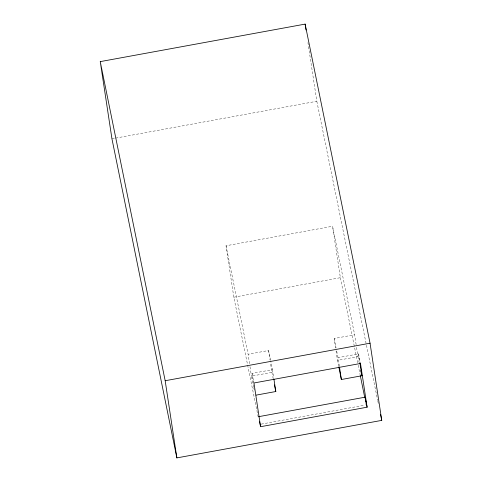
<?xml version="1.0" encoding="UTF-8"?>
<svg xmlns="http://www.w3.org/2000/svg" width="482" height="482" viewBox="0 0 482 482"><rect width="100%" height="100%" fill="white"/><g stroke="black" fill="none" stroke-linecap="round" stroke-linejoin="round"><path stroke-width="0.36" stroke-dasharray="2.41 1.81" d="M111.945 138.786L114.903 138.244M115.644 138.105L316.825 101.268L307.938 42.651M258.213 417.057L233.83 297.207L226.034 245.76L332.574 226.251L354.644 334.749L356.192 344.955M233.83 297.207L340.37 277.698L332.574 226.251M249.549 363.735L248.11 354.258L268.601 350.51L270.547 360.084M335.593 347.98L334.159 338.503L354.644 334.749M253.442 382.883L252.008 373.405L272.493 369.658L270.697 360.819M339.382 366.398L338.057 357.65L358.542 353.896L360.337 362.735M253.671 387.173L251.423 376.123L271.914 372.375L270.474 362.898M338.671 366.26L337.472 360.367L357.957 356.614L356.3 345.684M261.19 424.136L364.766 405.175M316.825 101.268L377.701 400.488M377.846 401.223L378.298 403.434M357.957 356.614L359.156 362.506M340.37 277.698L358.018 364.458M358.168 365.199L360.114 374.755M334.159 338.503L336.105 348.076M336.707 351.023L338.057 357.65M271.914 372.375L273.107 378.262M226.034 245.76L248.11 354.258M252.008 373.405L253.803 382.244M253.821 387.908L254.273 390.119M358.542 353.896L359.867 362.645M336.038 350.896L337.472 360.367M272.493 369.658L273.818 378.4M268.601 350.51L270.034 359.982M249.989 366.651L251.423 376.123"/><path stroke-width="0.72" d="M100.25 61.618L305.13 24.1L370.056 343.214L381.75 420.382L176.87 457.9L111.945 138.786L100.25 61.618L165.175 380.732L176.87 457.9M165.175 380.732L370.056 343.214M256.05 395.138L275.806 391.523L273.927 379.129M338.822 366.995L341.364 379.515L361.855 375.761L359.976 363.374M258.545 416.695L365.079 397.186L367.115 407.2L260.581 426.709L253.954 382.979L360.488 363.47L367.115 407.2M380.545 414.49L381.75 420.382M360.807 370.61L361.855 375.761M360.265 375.49L364.754 397.548M274.457 384.895L275.806 391.523M259.563 421.702L260.437 425.992M365.079 397.186L365.82 402.096M366.037 403.5L366.248 404.904M305.13 24.1L306.028 30.035M339.491 367.127L341.364 379.515"/></g></svg>
